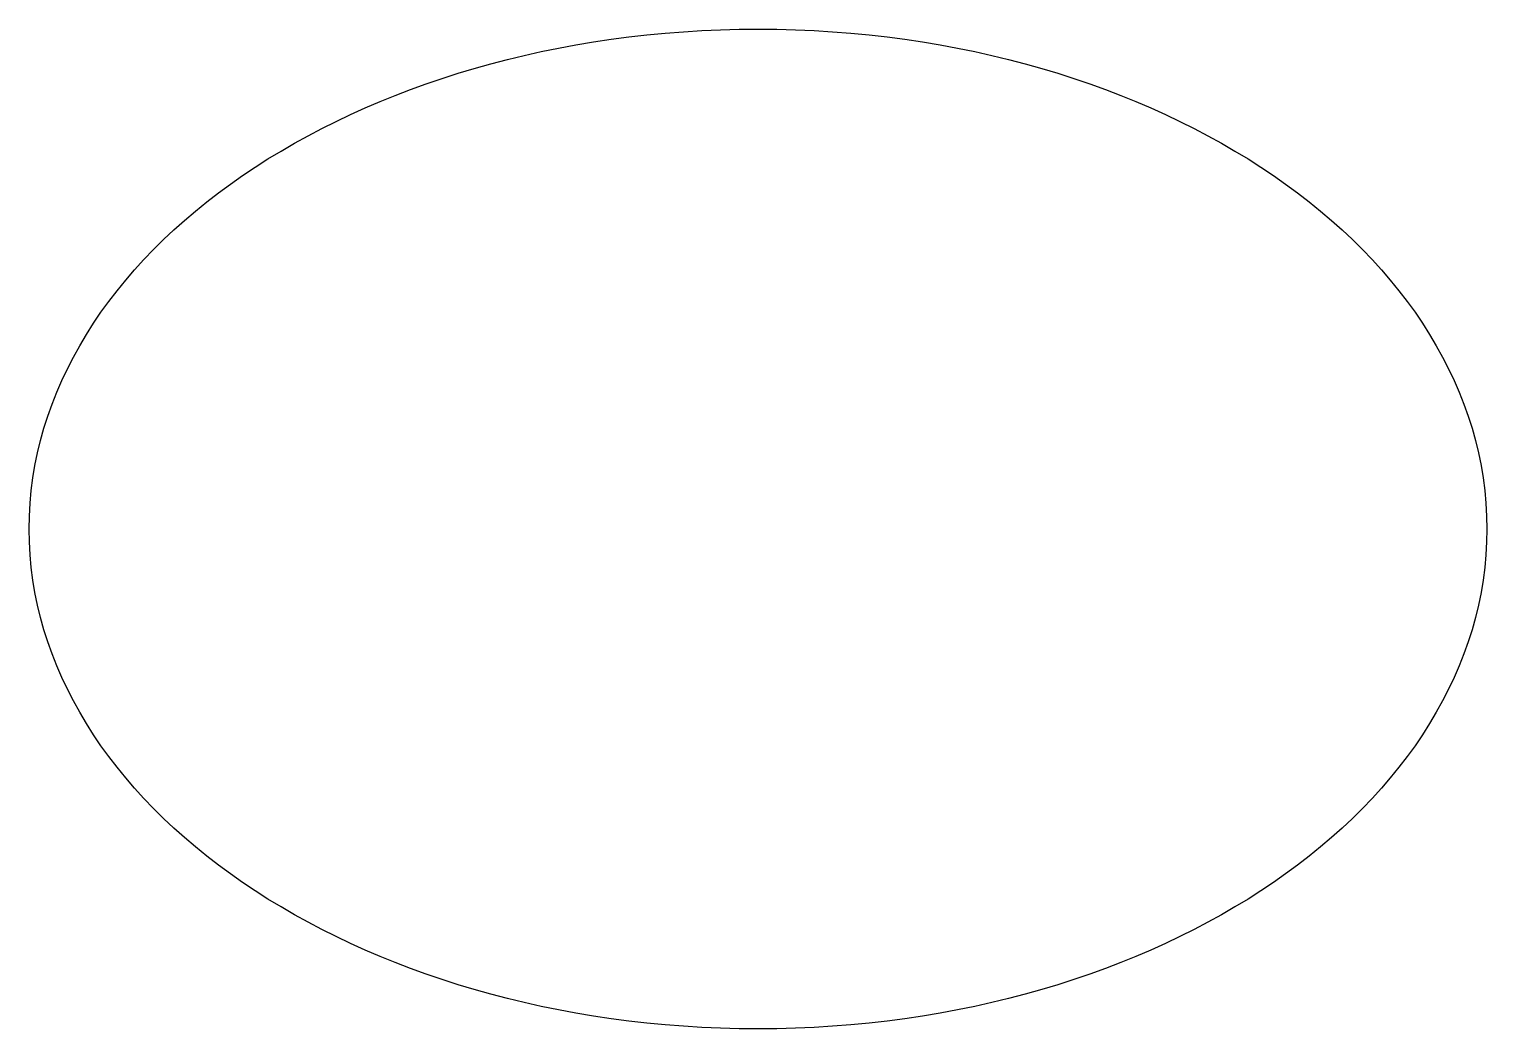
# Model space of a CAD drawing. Extents: x 12.65 to 14.1, y 15.75 to 16.75.
import ezdxf

# ---------------------------------------------------------------- set-up
doc = ezdxf.new("R2010")
doc.units = 0

msp = doc.modelspace()

# ---------------------------------------------------------------- linework, layer by layer
msp.add_ellipse((13.375, 16.25), major_axis=(-0.7289, 0), ratio=0.685994)

doc.saveas('drawing.dxf')
